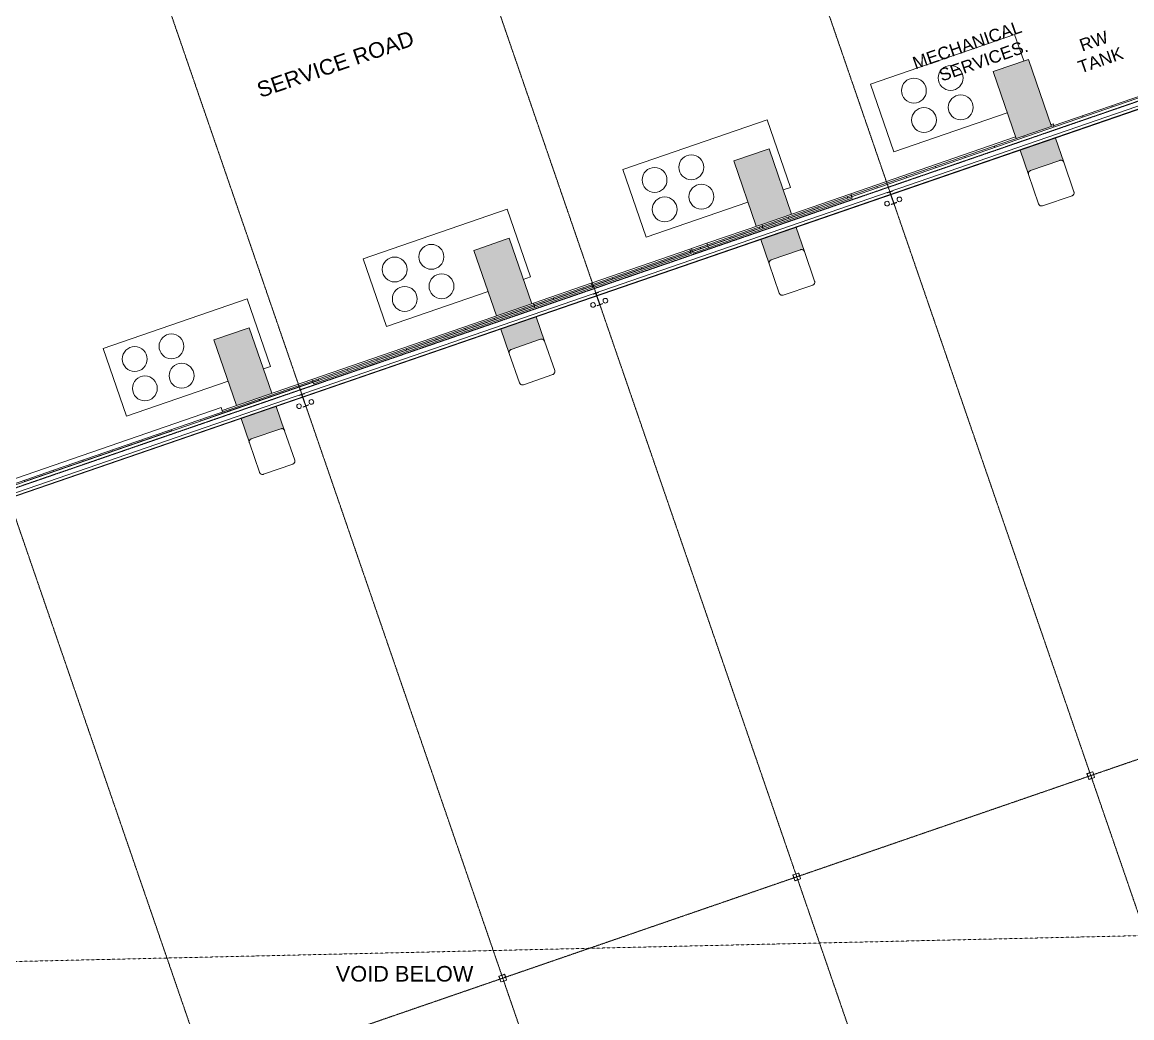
# Model space of a CAD drawing. Header units: millimetres. Extents: x -2479188 to -2300024, y 3874558 to 4053369.
# Drawn here: x -2410294 to -2374610, y 3995066 to 4027068 of the extents above; entities that cross this region are included whole.
import ezdxf

# ---------------------------------------------------------------- set-up
doc = ezdxf.new("R2010")
doc.units = ezdxf.units.MM
for name, pattern in [('Dash Tight', [1.2, 0.6, -0.6]), ('Grid Line', [21, 12, -3, 3, -3]), ('Overhead', [4, 2.5, -1.5])]:
    doc.linetypes.add(name, pattern=pattern)
for name, color, linetype, lineweight in [('A-DETL', 90, 'Continuous', 18), ('A-FLOR-OVHD', 1, 'Overhead', 13), ('A-GENM', 13, 'Continuous', 5), ('A-WALL', 113, 'Continuous', 5), ('A-WALL-FNSH', 113, 'Continuous', 13), ('A-WALL-PATT', 111, 'Continuous', 13), ('G-ANNO-TEXT', 231, 'Continuous', 5), ('P-SANR-FIXT', 6, 'Continuous', 5), ('S-BEAM', 12, 'Continuous', 5), ('S-COLS', 52, 'Continuous', 5), ('S-GRID', 1, 'Continuous', 5)]:
    doc.layers.add(name, color=color, linetype=linetype, lineweight=lineweight)
doc.styles.add('Arial', font='arial.ttf', dxfattribs={"height": 500})
doc.styles.add('Arial_2', font='arial.ttf', dxfattribs={"height": 400})

# ---------------------------------------------------------------- blocks, each defined once
blk = doc.blocks.new('SHS-Square Hollow Section-Column - 200x200xSHS-V2-GA - Part A 6m')
at = {"layer": 'S-COLS', "lineweight": 15}
for p, q in [((-100, 90), (-100, -90)), ((-95, -90), (-95, 90)), ((90, 100), (-90, 100)), ((-90, 95), (90, 95)), ((95, 90), (95, -90)), ((100, -90), (100, 90)), ((90, -95), (-90, -95)), ((-90, -100), (90, -100))]:
    blk.add_line(p, q, dxfattribs=at)
for centre, radius, start, end in [((-90, 90), 10, 90, 180), ((-90, 90), 5, 90, 180), ((90, 90), 10, 360, 90), ((90, 90), 5, 0, 90), ((-90, -90), 10, 180, 270), ((-90, -90), 5, 180, 270), ((90, -90), 5, 270, 0), ((90, -90), 10, 270, 360)]:
    blk.add_arc(centre, radius, start, end, dxfattribs=at)
blk = doc.blocks.new('SHS-Square Hollow Section-Column - 200x200xSHS-2929163-GA - Part A 6m')
at = {"layer": 'S-COLS'}
h = blk.add_hatch(dxfattribs=at)
h.set_pattern_fill('FP_7', color=256, style=0, pattern_type=2)
h.set_pattern_definition([(26, (943251.06, -4558304.6), (-311.76956, 639.22233), []), (26, (943499.15, -4557584.1), (-311.76956, 639.22233), [])])
h.paths.add_polyline_path([(90, -100), (97, -97), (100, -90), (94, -94)])
h.paths.add_polyline_path([(-90, -100), (90, -100), (90, -95), (-90, -95)])
h.paths.add_polyline_path([(-90, -100), (-94, -94), (-100, -90), (-97, -97)])
h.paths.add_polyline_path([(-100, 90), (-94, 94), (-90, 100), (-97, 97)])
h.paths.add_polyline_path([(-100, -90), (-95, -90), (-95, 90), (-100, 90)])
h.paths.add_polyline_path([(100, 90), (97, 97), (90, 100), (94, 94)])
h.paths.add_polyline_path([(95, -90), (100, -90), (100, 90), (95, 90)])
h.paths.add_polyline_path([(-90, 95), (90, 95), (90, 100), (-90, 100)])
at = {"layer": 'S-COLS', "lineweight": 15}
for p, q in [((-100, 90), (-100, -90)), ((-95, -90), (-95, 90)), ((90, 100), (-90, 100)), ((-90, 95), (90, 95)), ((95, 90), (95, -90)), ((100, -90), (100, 90)), ((90, -95), (-90, -95)), ((-90, -100), (90, -100))]:
    blk.add_line(p, q, dxfattribs=at)
for centre, radius, start, end in [((-90, 90), 10, 90, 180), ((-90, 90), 5, 90, 180), ((90, 90), 10, 360, 90), ((90, 90), 5, 0, 90), ((-90, -90), 10, 180, 270), ((-90, -90), 5, 180, 270), ((90, -90), 10, 270, 360), ((90, -90), 5, 270, 0)]:
    blk.add_arc(centre, radius, start, end, dxfattribs=at)
blk = doc.blocks.new('SHS-Square Hollow Section-Column - 200x200xSHS-V7-GA - Part A 6m')
at = {"layer": 'S-COLS', "lineweight": 15}
for p, q in [((-100, 90), (-100, -90)), ((-95, -90), (-95, 90)), ((90, 100), (-90, 100)), ((-90, 95), (90, 95)), ((95, 90), (95, -90)), ((100, -90), (100, 90)), ((90, -95), (-90, -95)), ((-90, -100), (90, -100))]:
    blk.add_line(p, q, dxfattribs=at)
for centre, radius, start, end in [((-90, 90), 10, 90, 180), ((-90, 90), 5, 90, 180), ((90, 90), 10, 360, 90), ((90, 90), 5, 0, 90), ((-90, -90), 10, 180, 270), ((-90, -90), 5, 180, 270), ((90, -90), 5, 270, 0), ((90, -90), 10, 270, 360)]:
    blk.add_arc(centre, radius, start, end, dxfattribs=at)
blk = doc.blocks.new('Mechanical - Condensers - Mechanical - Condensers-1249279-GA - Part A 6m')
at = {"layer": 'A-GENM'}
h = blk.add_hatch(color=256, dxfattribs=at)
h.paths.add_polyline_path([(-2376796, 4022564), (-2377065, 4023345), (-2377160, 4023312), (-2376924, 4022626), (-2376893, 4022631), (-2376856, 4022624), (-2376847, 4022621), (-2376825, 4022607), (-2376808, 4022587)])
h.paths.add_polyline_path([(-2377288, 4023685), (-2377194, 4023717), (-2377936, 4025873), (-2378030, 4025841), (-2377306, 4023736)])
h = blk.add_hatch(color=256, dxfattribs=at)
h.paths.add_polyline_path([(-2377931, 4022173), (-2377937, 4022204), (-2377929, 4022241), (-2377926, 4022250), (-2377912, 4022271), (-2377892, 4022289), (-2377869, 4022300), (-2378105, 4022987), (-2378200, 4022954), (-2377937, 4022189)])
h.paths.add_polyline_path([(-2378328, 4023327), (-2378234, 4023359), (-2378976, 4025515), (-2379071, 4025483), (-2378357, 4023410)])
h = blk.add_hatch(color=256, dxfattribs=at)
h.paths.add_polyline_path([(-2377869, 4022300), (-2376924, 4022626), (-2377160, 4023312), (-2378105, 4022987), (-2377907, 4022412)])
h.paths.add_polyline_path([(-2378234, 4023359), (-2377288, 4023685), (-2378030, 4025841), (-2378976, 4025515), (-2378251, 4023410)])
h = blk.add_hatch(color=256, dxfattribs=at)
h.paths.add_polyline_path([(-2385136, 4019692), (-2385405, 4020473), (-2385499, 4020441), (-2385263, 4019754), (-2385232, 4019760), (-2385196, 4019753), (-2385187, 4019750), (-2385165, 4019735), (-2385148, 4019716), (-2385136, 4019693)])
h.paths.add_polyline_path([(-2385646, 4020865), (-2385551, 4020898), (-2386275, 4023002), (-2386370, 4022969), (-2385650, 4020879)])
h = blk.add_hatch(color=256, dxfattribs=at)
h.paths.add_polyline_path([(-2386271, 4019302), (-2386276, 4019333), (-2386269, 4019369), (-2386266, 4019378), (-2386251, 4019400), (-2386232, 4019417), (-2386209, 4019429), (-2386445, 4020115), (-2386539, 4020082), (-2386271, 4019302)])
h.paths.add_polyline_path([(-2386686, 4020507), (-2386591, 4020540), (-2387315, 4022644), (-2387410, 4022611), (-2386706, 4020568)])
h = blk.add_hatch(color=256, dxfattribs=at)
h.paths.add_polyline_path([(-2386209, 4019429), (-2385263, 4019755), (-2385499, 4020441), (-2386445, 4020115), (-2386247, 4019540)])
h.paths.add_polyline_path([(-2386591, 4020540), (-2385646, 4020865), (-2386370, 4022969), (-2387315, 4022644), (-2386596, 4020553)])
h = blk.add_hatch(color=256, dxfattribs=at)
h.paths.add_polyline_path([(-2394567, 4016551), (-2393621, 4016876), (-2393858, 4017563), (-2394803, 4017237), (-2394575, 4016575)])
h.paths.add_polyline_path([(-2394949, 4017662), (-2394004, 4017987), (-2394728, 4020091), (-2395674, 4019766), (-2395023, 4017875)])
h = blk.add_hatch(color=256, dxfattribs=at)
h.paths.add_polyline_path([(-2393494, 4016814), (-2393763, 4017595), (-2393858, 4017563), (-2393621, 4016876), (-2393591, 4016882), (-2393554, 4016875), (-2393545, 4016872), (-2393523, 4016857), (-2393506, 4016838), (-2393494, 4016815)])
h.paths.add_polyline_path([(-2394004, 4017987), (-2393909, 4018020), (-2394634, 4020124), (-2394728, 4020091), (-2394022, 4018039)])
h = blk.add_hatch(color=256, dxfattribs=at)
h.paths.add_polyline_path([(-2394629, 4016424), (-2394634, 4016455), (-2394627, 4016491), (-2394624, 4016500), (-2394610, 4016522), (-2394590, 4016539), (-2394567, 4016551), (-2394803, 4017237), (-2394898, 4017204), (-2394629, 4016424)])
h.paths.add_polyline_path([(-2395044, 4017629), (-2394949, 4017662), (-2395674, 4019766), (-2395768, 4019733), (-2395105, 4017807)])
h = blk.add_hatch(color=256, dxfattribs=at)
h.paths.add_polyline_path([(-2402925, 4013673), (-2401980, 4013998), (-2402216, 4014684), (-2403162, 4014359), (-2402934, 4013697)])
h.paths.add_polyline_path([(-2403308, 4014784), (-2402362, 4015109), (-2403087, 4017213), (-2404032, 4016888), (-2403363, 4014945)])
h = blk.add_hatch(color=256, dxfattribs=at)
h.paths.add_polyline_path([(-2401853, 4013936), (-2402121, 4014717), (-2402216, 4014684), (-2401980, 4013998), (-2401949, 4014004), (-2401912, 4013997), (-2401903, 4013994), (-2401882, 4013979), (-2401864, 4013960), (-2401853, 4013937)])
h.paths.add_polyline_path([(-2402362, 4015109), (-2402268, 4015142), (-2402992, 4017246), (-2403087, 4017213), (-2402418, 4015271)])
h = blk.add_hatch(color=256, dxfattribs=at)
h.paths.add_polyline_path([(-2402987, 4013546), (-2402993, 4013577), (-2402986, 4013613), (-2402983, 4013622), (-2402968, 4013644), (-2402949, 4013661), (-2402925, 4013673), (-2403162, 4014359), (-2403256, 4014326), (-2402987, 4013546)])
h.paths.add_polyline_path([(-2403402, 4014751), (-2403308, 4014784), (-2404032, 4016888), (-2404127, 4016855), (-2403469, 4014945)])
for p, q in [((-2378378, 4026673), (-2383011, 4025077)), ((-2378085, 4025822), (-2378378, 4026673)), ((-2377936, 4025873), (-2378030, 4025841)), ((-2377194, 4023717), (-2377936, 4025873)), ((-2378976, 4025515), (-2379071, 4025483)), ((-2378976, 4025515), (-2378030, 4025841)), ((-2379071, 4025483), (-2378328, 4023327)), ((-2383011, 4025077), (-2382263, 4022903)), ((-2382263, 4022903), (-2378615, 4024159)), ((-2386340, 4023931), (-2390973, 4022336)), ((-2385591, 4021757), (-2386340, 4023931)), ((-2386275, 4023002), (-2386370, 4022969)), ((-2385551, 4020898), (-2386275, 4023002)), ((-2376796, 4022564), (-2377065, 4023345)), ((-2387315, 4022644), (-2387410, 4022611)), ((-2387315, 4022644), (-2386370, 4022969)), ((-2378200, 4022954), (-2377931, 4022173)), ((-2390973, 4022336), (-2390224, 4020161)), ((-2387410, 4022611), (-2386686, 4020507)), ((-2385820, 4021678), (-2385591, 4021757)), ((-2390224, 4020161), (-2386954, 4021287)), ((-2394698, 4021053), (-2399331, 4019458)), ((-2393949, 4018879), (-2394698, 4021053)), ((-2385136, 4019692), (-2385405, 4020473)), ((-2395674, 4019766), (-2394728, 4020091)), ((-2394634, 4020124), (-2394728, 4020091)), ((-2393909, 4018020), (-2394634, 4020124)), ((-2386539, 4020082), (-2386271, 4019302)), ((-2399331, 4019458), (-2398582, 4017283)), ((-2395674, 4019766), (-2395768, 4019733)), ((-2395768, 4019733), (-2395044, 4017629)), ((-2394178, 4018800), (-2393949, 4018879)), ((-2398582, 4017283), (-2395313, 4018409)), ((-2403056, 4018175), (-2407690, 4016580)), ((-2402308, 4016001), (-2403056, 4018175)), ((-2393494, 4016814), (-2393763, 4017595)), ((-2404032, 4016888), (-2403087, 4017213)), ((-2402992, 4017246), (-2403087, 4017213)), ((-2402268, 4015142), (-2402992, 4017246)), ((-2394898, 4017204), (-2394629, 4016424)), ((-2407690, 4016580), (-2406941, 4014405)), ((-2404032, 4016888), (-2404127, 4016855)), ((-2404127, 4016855), (-2403402, 4014751)), ((-2402536, 4015922), (-2402308, 4016001)), ((-2406941, 4014405), (-2403671, 4015531)), ((-2401853, 4013936), (-2402121, 4014717)), ((-2403256, 4014326), (-2402987, 4013546))]:
    blk.add_line(p, q, dxfattribs=at)
at = {"layer": 'A-GENM', "lineweight": 13}
for p, q in [((-2376924, 4022626), (-2377869, 4022300)), ((-2376471, 4021618), (-2376796, 4022564)), ((-2377931, 4022173), (-2377606, 4021228)), ((-2377478, 4021166), (-2376533, 4021491)), ((-2385263, 4019754), (-2386209, 4019429)), ((-2384810, 4018747), (-2385136, 4019692)), ((-2386271, 4019302), (-2385945, 4018356)), ((-2385818, 4018294), (-2384872, 4018620)), ((-2393621, 4016876), (-2394567, 4016551)), ((-2393169, 4015869), (-2393494, 4016814)), ((-2394629, 4016424), (-2394303, 4015478)), ((-2394176, 4015416), (-2393231, 4015742)), ((-2401980, 4013998), (-2402925, 4013673)), ((-2401527, 4012991), (-2401853, 4013936)), ((-2402987, 4013546), (-2402662, 4012600)), ((-2402535, 4012538), (-2401589, 4012864))]:
    blk.add_line(p, q, dxfattribs=at)
at = {"layer": 'A-GENM'}
for centre, start, end in [((-2380436, 4025276), 0, 180), ((-2381618, 4024869), 0, 180), ((-2380436, 4025276), 180, 0), ((-2381618, 4024869), 180, 0), ((-2380111, 4024330), 0, 180), ((-2381293, 4023923), 0, 180), ((-2380111, 4024330), 180, 0), ((-2381293, 4023923), 180, 0), ((-2388776, 4022404), 0, 180), ((-2389958, 4021997), 0, 180), ((-2388776, 4022404), 180, 0), ((-2389958, 4021997), 180, 0), ((-2388450, 4021459), 0, 180), ((-2389632, 4021052), 0, 180), ((-2388450, 4021459), 180, 0), ((-2389632, 4021052), 180, 0), ((-2397134, 4019526), 0, 180), ((-2398316, 4019119), 0, 180), ((-2397134, 4019526), 180, 0), ((-2398316, 4019119), 180, 0), ((-2396809, 4018581), 0, 180), ((-2397990, 4018174), 0, 180), ((-2396809, 4018581), 180, 0), ((-2397990, 4018174), 180, 0), ((-2405493, 4016648), 0, 180), ((-2406674, 4016241), 0, 180), ((-2405493, 4016648), 180, 0), ((-2406674, 4016241), 180, 0), ((-2405167, 4015703), 0, 180), ((-2406349, 4015296), 0, 180), ((-2405167, 4015703), 180, 0), ((-2406349, 4015296), 180, 0)]:
    blk.add_arc(centre, 400, start, end, dxfattribs=at)
at = {"layer": 'A-GENM', "lineweight": 13}
for centre, start, end in [((-2377837, 4022206), 109, 199), ((-2376891, 4022531), 19, 109), ((-2376565, 4021586), 289, 19), ((-2377511, 4021260), 199, 289), ((-2386176, 4019334), 109, 199), ((-2385230, 4019660), 19, 109), ((-2384905, 4018714), 289, 19), ((-2385850, 4018389), 199, 289), ((-2393589, 4016782), 19, 109), ((-2394534, 4016456), 109, 199), ((-2393263, 4015836), 289, 19), ((-2394209, 4015511), 199, 289), ((-2401947, 4013904), 19, 109), ((-2402893, 4013578), 109, 199), ((-2401622, 4012958), 289, 19), ((-2402567, 4012633), 199, 289)]:
    blk.add_arc(centre, 100, start, end, dxfattribs=at)
at = {"layer": 'A-GENM'}
for points in [[(-2377892, 4022289), (-2377885, 4022294), (-2377877, 4022297), (-2377869, 4022300)], [(-2376808, 4022587), (-2376806, 4022584), (-2376801, 4022576), (-2376798, 4022568), (-2376796, 4022564)], [(-2377594, 4021204), (-2377596, 4021208), (-2377601, 4021215), (-2377604, 4021224), (-2377606, 4021228)], [(-2376510, 4021503), (-2376517, 4021498), (-2376525, 4021494), (-2376533, 4021491)], [(-2386232, 4019417), (-2386225, 4019422), (-2386217, 4019426), (-2386209, 4019429)], [(-2385148, 4019716), (-2385145, 4019712), (-2385141, 4019705), (-2385137, 4019697), (-2385136, 4019692)], [(-2384849, 4018631), (-2384856, 4018627), (-2384864, 4018623), (-2384872, 4018620)], [(-2385933, 4018333), (-2385936, 4018336), (-2385940, 4018344), (-2385944, 4018352), (-2385945, 4018356)], [(-2393506, 4016838), (-2393504, 4016834), (-2393499, 4016827), (-2393496, 4016819), (-2393494, 4016814)], [(-2394590, 4016539), (-2394583, 4016544), (-2394575, 4016548), (-2394567, 4016551)], [(-2393207, 4015753), (-2393215, 4015749), (-2393222, 4015745), (-2393231, 4015742)], [(-2394292, 4015455), (-2394294, 4015458), (-2394299, 4015466), (-2394302, 4015474), (-2394303, 4015478)], [(-2401864, 4013960), (-2401862, 4013956), (-2401858, 4013949), (-2401854, 4013941), (-2401853, 4013936)], [(-2402949, 4013661), (-2402941, 4013666), (-2402934, 4013670), (-2402925, 4013673)], [(-2401566, 4012875), (-2401573, 4012871), (-2401581, 4012867), (-2401589, 4012864)], [(-2402650, 4012577), (-2402653, 4012580), (-2402657, 4012588), (-2402660, 4012596), (-2402662, 4012600)]]:
    blk.add_open_spline(points, degree=3, dxfattribs=at)
for points, knots in [([(-2376924, 4022626), (-2376915, 4022629), (-2376906, 4022631), (-2376896, 4022631), (-2376895, 4022631)], [0, 0, 0, 0, 0.1666667, 0.1853555, 0.1853555, 0.1853555, 0.1853555]), ([(-2376886, 4022631), (-2376885, 4022631), (-2376881, 4022631), (-2376874, 4022630), (-2376868, 4022629), (-2376866, 4022628)], [0.2443021, 0.2443021, 0.2443021, 0.2443021, 0.25, 0.3333333, 0.3716646, 0.3716646, 0.3716646, 0.3716646]), ([(-2376856, 4022625), (-2376855, 4022625), (-2376852, 4022623), (-2376847, 4022621), (-2376842, 4022619), (-2376840, 4022617), (-2376839, 4022617)], [0.4397801, 0.4397801, 0.4397801, 0.4397801, 0.4583333, 0.5, 0.5416667, 0.5602199, 0.5602199, 0.5602199, 0.5602199]), ([(-2376830, 4022611), (-2376828, 4022609), (-2376825, 4022607), (-2376821, 4022602), (-2376817, 4022599), (-2376816, 4022597), (-2376816, 4022597)], [0.6283354, 0.6283354, 0.6283354, 0.6283354, 0.6666667, 0.7083333, 0.75, 0.7556979, 0.7556979, 0.7556979, 0.7556979]), ([(-2377936, 4022211), (-2377936, 4022211), (-2377936, 4022214), (-2377936, 4022218), (-2377935, 4022225), (-2377934, 4022229), (-2377933, 4022231)], [0.2443021, 0.2443021, 0.2443021, 0.2443021, 0.25, 0.2916667, 0.3333333, 0.3716646, 0.3716646, 0.3716646, 0.3716646]), ([(-2377931, 4022173), (-2377933, 4022177), (-2377935, 4022186), (-2377936, 4022195), (-2377936, 4022201), (-2377936, 4022202)], [0, 0, 0, 0, 0.0833333, 0.1666667, 0.1853555, 0.1853555, 0.1853555, 0.1853555]), ([(-2377930, 4022241), (-2377930, 4022242), (-2377929, 4022245), (-2377926, 4022250), (-2377924, 4022254), (-2377922, 4022257), (-2377922, 4022258)], [0.4397801, 0.4397801, 0.4397801, 0.4397801, 0.4583333, 0.5, 0.5416667, 0.5602199, 0.5602199, 0.5602199, 0.5602199]), ([(-2377916, 4022267), (-2377915, 4022268), (-2377911, 4022273), (-2377906, 4022278), (-2377902, 4022281), (-2377902, 4022281)], [0.6283354, 0.6283354, 0.6283354, 0.6283354, 0.6666667, 0.75, 0.7556979, 0.7556979, 0.7556979, 0.7556979]), ([(-2376471, 4021618), (-2376469, 4021614), (-2376467, 4021606), (-2376466, 4021596), (-2376466, 4021591), (-2376466, 4021590)], [0, 0, 0, 0, 0.0833333, 0.1666667, 0.1853555, 0.1853555, 0.1853555, 0.1853555]), ([(-2376466, 4021581), (-2376466, 4021580), (-2376466, 4021578), (-2376466, 4021573), (-2376467, 4021567), (-2376468, 4021563), (-2376469, 4021561)], [0.2443021, 0.2443021, 0.2443021, 0.2443021, 0.25, 0.2916667, 0.3333333, 0.3716646, 0.3716646, 0.3716646, 0.3716646]), ([(-2376486, 4021525), (-2376487, 4021523), (-2376491, 4021518), (-2376496, 4021514), (-2376500, 4021511), (-2376500, 4021510)], [0.6283354, 0.6283354, 0.6283354, 0.6283354, 0.6666667, 0.75, 0.7556979, 0.7556979, 0.7556979, 0.7556979]), ([(-2376472, 4021551), (-2376472, 4021550), (-2376473, 4021547), (-2376475, 4021542), (-2376478, 4021537), (-2376480, 4021535), (-2376480, 4021534)], [0.4397801, 0.4397801, 0.4397801, 0.4397801, 0.4583333, 0.5, 0.5416667, 0.5602199, 0.5602199, 0.5602199, 0.5602199]), ([(-2377572, 4021181), (-2377573, 4021182), (-2377577, 4021185), (-2377581, 4021189), (-2377585, 4021193), (-2377586, 4021194), (-2377586, 4021195)], [0.6283354, 0.6283354, 0.6283354, 0.6283354, 0.6666667, 0.7083333, 0.75, 0.7556979, 0.7556979, 0.7556979, 0.7556979]), ([(-2377546, 4021167), (-2377547, 4021167), (-2377550, 4021168), (-2377555, 4021170), (-2377560, 4021173), (-2377562, 4021174), (-2377563, 4021175)], [0.4397801, 0.4397801, 0.4397801, 0.4397801, 0.4583333, 0.5, 0.5416667, 0.5602199, 0.5602199, 0.5602199, 0.5602199]), ([(-2377516, 4021160), (-2377516, 4021160), (-2377521, 4021161), (-2377528, 4021162), (-2377534, 4021163), (-2377536, 4021163)], [0.2443021, 0.2443021, 0.2443021, 0.2443021, 0.25, 0.3333333, 0.3716646, 0.3716646, 0.3716646, 0.3716646]), ([(-2377478, 4021166), (-2377487, 4021163), (-2377496, 4021161), (-2377506, 4021160), (-2377507, 4021160)], [0, 0, 0, 0, 0.1666667, 0.1853555, 0.1853555, 0.1853555, 0.1853555]), ([(-2385263, 4019754), (-2385255, 4019757), (-2385245, 4019759), (-2385236, 4019760), (-2385235, 4019760)], [0, 0, 0, 0, 0.1666667, 0.185313, 0.185313, 0.185313, 0.185313]), ([(-2385225, 4019760), (-2385225, 4019760), (-2385220, 4019759), (-2385214, 4019759), (-2385207, 4019757), (-2385206, 4019757)], [0.2446696, 0.2446696, 0.2446696, 0.2446696, 0.25, 0.3333333, 0.3715063, 0.3715063, 0.3715063, 0.3715063]), ([(-2385195, 4019753), (-2385194, 4019753), (-2385191, 4019752), (-2385187, 4019750), (-2385182, 4019747), (-2385179, 4019746), (-2385178, 4019745)], [0.4401242, 0.4401242, 0.4401242, 0.4401242, 0.4583333, 0.5, 0.5416667, 0.5598758, 0.5598758, 0.5598758, 0.5598758]), ([(-2385169, 4019739), (-2385168, 4019738), (-2385165, 4019735), (-2385160, 4019731), (-2385157, 4019728), (-2385155, 4019726), (-2385155, 4019726)], [0.628646, 0.628646, 0.628646, 0.628646, 0.6666667, 0.7083333, 0.75, 0.7549767, 0.7549767, 0.7549767, 0.7549767]), ([(-2386276, 4019339), (-2386276, 4019340), (-2386276, 4019342), (-2386275, 4019347), (-2386274, 4019353), (-2386273, 4019357), (-2386273, 4019359)], [0.2435808, 0.2435808, 0.2435808, 0.2435808, 0.25, 0.2916667, 0.3333333, 0.3719751, 0.3719751, 0.3719751, 0.3719751]), ([(-2386271, 4019302), (-2386272, 4019306), (-2386274, 4019314), (-2386276, 4019324), (-2386276, 4019329), (-2386276, 4019330)], [0, 0, 0, 0, 0.0833333, 0.1666667, 0.1856242, 0.1856242, 0.1856242, 0.1856242]), ([(-2386270, 4019369), (-2386269, 4019370), (-2386268, 4019373), (-2386266, 4019378), (-2386263, 4019383), (-2386262, 4019386), (-2386261, 4019386)], [0.439436, 0.439436, 0.439436, 0.439436, 0.4583333, 0.5, 0.5416667, 0.560564, 0.560564, 0.560564, 0.560564]), ([(-2386255, 4019395), (-2386254, 4019397), (-2386250, 4019402), (-2386245, 4019407), (-2386242, 4019410), (-2386242, 4019410)], [0.6281772, 0.6281772, 0.6281772, 0.6281772, 0.6666667, 0.75, 0.7560654, 0.7560654, 0.7560654, 0.7560654]), ([(-2384810, 4018747), (-2384809, 4018743), (-2384807, 4018734), (-2384805, 4018725), (-2384805, 4018719), (-2384805, 4018718)], [0, 0, 0, 0, 0.0833333, 0.1666667, 0.1850868, 0.1850868, 0.1850868, 0.1850868]), ([(-2384826, 4018653), (-2384827, 4018652), (-2384831, 4018647), (-2384836, 4018642), (-2384839, 4018639), (-2384839, 4018639)], [0.6284937, 0.6284937, 0.6284937, 0.6284937, 0.6666667, 0.75, 0.7553304, 0.7553304, 0.7553304, 0.7553304]), ([(-2384811, 4018679), (-2384812, 4018678), (-2384813, 4018675), (-2384815, 4018670), (-2384817, 4018666), (-2384819, 4018663), (-2384820, 4018662)], [0.4401242, 0.4401242, 0.4401242, 0.4401242, 0.4583333, 0.5, 0.5416667, 0.5598758, 0.5598758, 0.5598758, 0.5598758]), ([(-2384805, 4018709), (-2384805, 4018709), (-2384805, 4018706), (-2384806, 4018702), (-2384807, 4018695), (-2384808, 4018691), (-2384808, 4018689)], [0.2450233, 0.2450233, 0.2450233, 0.2450233, 0.25, 0.2916667, 0.3333333, 0.371354, 0.371354, 0.371354, 0.371354]), ([(-2385911, 4018309), (-2385913, 4018311), (-2385916, 4018313), (-2385921, 4018318), (-2385924, 4018321), (-2385926, 4018323), (-2385926, 4018323)], [0.6280249, 0.6280249, 0.6280249, 0.6280249, 0.6666667, 0.7083333, 0.75, 0.7564192, 0.7564192, 0.7564192, 0.7564192]), ([(-2385886, 4018295), (-2385886, 4018296), (-2385889, 4018297), (-2385894, 4018299), (-2385899, 4018301), (-2385902, 4018303), (-2385903, 4018303)], [0.439436, 0.439436, 0.439436, 0.439436, 0.4583333, 0.5, 0.5416667, 0.560564, 0.560564, 0.560564, 0.560564]), ([(-2385856, 4018289), (-2385856, 4018289), (-2385861, 4018289), (-2385867, 4018290), (-2385873, 4018291), (-2385875, 4018292)], [0.2439346, 0.2439346, 0.2439346, 0.2439346, 0.25, 0.3333333, 0.3718228, 0.3718228, 0.3718228, 0.3718228]), ([(-2385818, 4018294), (-2385826, 4018291), (-2385836, 4018289), (-2385845, 4018289), (-2385846, 4018289)], [0, 0, 0, 0, 0.1666667, 0.1853981, 0.1853981, 0.1853981, 0.1853981]), ([(-2393621, 4016876), (-2393613, 4016879), (-2393604, 4016881), (-2393594, 4016882), (-2393593, 4016882)], [0, 0, 0, 0, 0.1666667, 0.185313, 0.185313, 0.185313, 0.185313]), ([(-2393584, 4016882), (-2393583, 4016882), (-2393579, 4016881), (-2393572, 4016881), (-2393566, 4016879), (-2393564, 4016879)], [0.2446696, 0.2446696, 0.2446696, 0.2446696, 0.25, 0.3333333, 0.3715063, 0.3715063, 0.3715063, 0.3715063]), ([(-2393554, 4016875), (-2393553, 4016875), (-2393550, 4016874), (-2393545, 4016872), (-2393540, 4016869), (-2393538, 4016868), (-2393537, 4016867)], [0.4401242, 0.4401242, 0.4401242, 0.4401242, 0.4583333, 0.5, 0.5416667, 0.5598758, 0.5598758, 0.5598758, 0.5598758]), ([(-2393528, 4016861), (-2393526, 4016860), (-2393523, 4016857), (-2393518, 4016853), (-2393515, 4016850), (-2393514, 4016848), (-2393513, 4016848)], [0.628646, 0.628646, 0.628646, 0.628646, 0.6666667, 0.7083333, 0.75, 0.7549767, 0.7549767, 0.7549767, 0.7549767]), ([(-2394634, 4016461), (-2394634, 4016462), (-2394634, 4016464), (-2394634, 4016469), (-2394633, 4016475), (-2394632, 4016479), (-2394631, 4016481)], [0.2435808, 0.2435808, 0.2435808, 0.2435808, 0.25, 0.2916667, 0.3333333, 0.3719751, 0.3719751, 0.3719751, 0.3719751]), ([(-2394629, 4016424), (-2394630, 4016428), (-2394633, 4016436), (-2394634, 4016446), (-2394634, 4016451), (-2394634, 4016452)], [0, 0, 0, 0, 0.0833333, 0.1666667, 0.1856242, 0.1856242, 0.1856242, 0.1856242]), ([(-2394628, 4016491), (-2394628, 4016492), (-2394627, 4016495), (-2394624, 4016500), (-2394622, 4016505), (-2394620, 4016508), (-2394620, 4016508)], [0.439436, 0.439436, 0.439436, 0.439436, 0.4583333, 0.5, 0.5416667, 0.560564, 0.560564, 0.560564, 0.560564]), ([(-2394614, 4016517), (-2394612, 4016519), (-2394608, 4016524), (-2394604, 4016529), (-2394600, 4016532), (-2394600, 4016532)], [0.6281772, 0.6281772, 0.6281772, 0.6281772, 0.6666667, 0.75, 0.7560654, 0.7560654, 0.7560654, 0.7560654]), ([(-2393169, 4015869), (-2393167, 4015865), (-2393165, 4015856), (-2393164, 4015847), (-2393163, 4015841), (-2393163, 4015840)], [0, 0, 0, 0, 0.0833333, 0.1666667, 0.1850868, 0.1850868, 0.1850868, 0.1850868]), ([(-2393184, 4015775), (-2393185, 4015774), (-2393189, 4015769), (-2393194, 4015764), (-2393197, 4015761), (-2393198, 4015761)], [0.6284937, 0.6284937, 0.6284937, 0.6284937, 0.6666667, 0.75, 0.7553304, 0.7553304, 0.7553304, 0.7553304]), ([(-2393170, 4015801), (-2393170, 4015800), (-2393171, 4015797), (-2393173, 4015792), (-2393176, 4015788), (-2393177, 4015785), (-2393178, 4015784)], [0.4401242, 0.4401242, 0.4401242, 0.4401242, 0.4583333, 0.5, 0.5416667, 0.5598758, 0.5598758, 0.5598758, 0.5598758]), ([(-2393163, 4015831), (-2393163, 4015831), (-2393164, 4015828), (-2393164, 4015824), (-2393165, 4015817), (-2393166, 4015813), (-2393166, 4015811)], [0.2450233, 0.2450233, 0.2450233, 0.2450233, 0.25, 0.2916667, 0.3333333, 0.371354, 0.371354, 0.371354, 0.371354]), ([(-2394270, 4015431), (-2394271, 4015433), (-2394275, 4015435), (-2394279, 4015440), (-2394282, 4015443), (-2394284, 4015445), (-2394284, 4015445)], [0.6280249, 0.6280249, 0.6280249, 0.6280249, 0.6666667, 0.7083333, 0.75, 0.7564192, 0.7564192, 0.7564192, 0.7564192]), ([(-2394244, 4015417), (-2394245, 4015417), (-2394248, 4015419), (-2394253, 4015421), (-2394257, 4015423), (-2394260, 4015425), (-2394261, 4015425)], [0.439436, 0.439436, 0.439436, 0.439436, 0.4583333, 0.5, 0.5416667, 0.560564, 0.560564, 0.560564, 0.560564]), ([(-2394214, 4015411), (-2394214, 4015411), (-2394219, 4015411), (-2394226, 4015412), (-2394232, 4015413), (-2394234, 4015414)], [0.2439346, 0.2439346, 0.2439346, 0.2439346, 0.25, 0.3333333, 0.3718228, 0.3718228, 0.3718228, 0.3718228]), ([(-2394176, 4015416), (-2394185, 4015413), (-2394194, 4015411), (-2394204, 4015411), (-2394205, 4015411)], [0, 0, 0, 0, 0.1666667, 0.1853981, 0.1853981, 0.1853981, 0.1853981]), ([(-2401980, 4013998), (-2401972, 4014001), (-2401962, 4014003), (-2401952, 4014004), (-2401951, 4014004)], [0, 0, 0, 0, 0.1666667, 0.185313, 0.185313, 0.185313, 0.185313]), ([(-2401942, 4014004), (-2401942, 4014004), (-2401937, 4014003), (-2401930, 4014003), (-2401924, 4014001), (-2401922, 4014001)], [0.2446696, 0.2446696, 0.2446696, 0.2446696, 0.25, 0.3333333, 0.3715063, 0.3715063, 0.3715063, 0.3715063]), ([(-2401912, 4013997), (-2401911, 4013997), (-2401908, 4013996), (-2401903, 4013994), (-2401899, 4013991), (-2401896, 4013990), (-2401895, 4013989)], [0.4401242, 0.4401242, 0.4401242, 0.4401242, 0.4583333, 0.5, 0.5416667, 0.5598758, 0.5598758, 0.5598758, 0.5598758]), ([(-2401886, 4013983), (-2401885, 4013982), (-2401881, 4013979), (-2401877, 4013975), (-2401874, 4013972), (-2401872, 4013970), (-2401872, 4013969)], [0.628646, 0.628646, 0.628646, 0.628646, 0.6666667, 0.7083333, 0.75, 0.7549767, 0.7549767, 0.7549767, 0.7549767]), ([(-2402993, 4013583), (-2402993, 4013584), (-2402992, 4013586), (-2402992, 4013591), (-2402991, 4013597), (-2402990, 4013601), (-2402990, 4013603)], [0.2435808, 0.2435808, 0.2435808, 0.2435808, 0.25, 0.2916667, 0.3333333, 0.3719751, 0.3719751, 0.3719751, 0.3719751]), ([(-2402987, 4013546), (-2402989, 4013550), (-2402991, 4013558), (-2402992, 4013568), (-2402993, 4013573), (-2402993, 4013574)], [0, 0, 0, 0, 0.0833333, 0.1666667, 0.1856242, 0.1856242, 0.1856242, 0.1856242]), ([(-2402986, 4013613), (-2402986, 4013614), (-2402985, 4013617), (-2402983, 4013622), (-2402980, 4013627), (-2402979, 4013630), (-2402978, 4013630)], [0.439436, 0.439436, 0.439436, 0.439436, 0.4583333, 0.5, 0.5416667, 0.560564, 0.560564, 0.560564, 0.560564]), ([(-2402972, 4013639), (-2402971, 4013641), (-2402967, 4013646), (-2402962, 4013650), (-2402959, 4013654), (-2402958, 4013654)], [0.6281772, 0.6281772, 0.6281772, 0.6281772, 0.6666667, 0.75, 0.7560654, 0.7560654, 0.7560654, 0.7560654]), ([(-2401542, 4012897), (-2401544, 4012896), (-2401548, 4012891), (-2401552, 4012886), (-2401556, 4012883), (-2401556, 4012883)], [0.6284937, 0.6284937, 0.6284937, 0.6284937, 0.6666667, 0.75, 0.7553304, 0.7553304, 0.7553304, 0.7553304]), ([(-2401528, 4012923), (-2401528, 4012922), (-2401530, 4012919), (-2401532, 4012914), (-2401534, 4012910), (-2401536, 4012907), (-2401536, 4012906)], [0.4401242, 0.4401242, 0.4401242, 0.4401242, 0.4583333, 0.5, 0.5416667, 0.5598758, 0.5598758, 0.5598758, 0.5598758]), ([(-2401527, 4012991), (-2401526, 4012987), (-2401523, 4012978), (-2401522, 4012969), (-2401522, 4012963), (-2401522, 4012962)], [0, 0, 0, 0, 0.0833333, 0.1666667, 0.1850868, 0.1850868, 0.1850868, 0.1850868]), ([(-2401522, 4012953), (-2401522, 4012953), (-2401522, 4012950), (-2401522, 4012946), (-2401523, 4012939), (-2401524, 4012935), (-2401525, 4012933)], [0.2450233, 0.2450233, 0.2450233, 0.2450233, 0.25, 0.2916667, 0.3333333, 0.371354, 0.371354, 0.371354, 0.371354]), ([(-2402628, 4012553), (-2402630, 4012555), (-2402633, 4012557), (-2402638, 4012562), (-2402641, 4012565), (-2402643, 4012567), (-2402643, 4012567)], [0.6280249, 0.6280249, 0.6280249, 0.6280249, 0.6666667, 0.7083333, 0.75, 0.7564192, 0.7564192, 0.7564192, 0.7564192]), ([(-2402602, 4012539), (-2402603, 4012539), (-2402606, 4012541), (-2402611, 4012543), (-2402616, 4012545), (-2402619, 4012547), (-2402619, 4012547)], [0.439436, 0.439436, 0.439436, 0.439436, 0.4583333, 0.5, 0.5416667, 0.560564, 0.560564, 0.560564, 0.560564]), ([(-2402572, 4012533), (-2402573, 4012533), (-2402577, 4012533), (-2402584, 4012534), (-2402590, 4012535), (-2402592, 4012536)], [0.2439346, 0.2439346, 0.2439346, 0.2439346, 0.25, 0.3333333, 0.3718228, 0.3718228, 0.3718228, 0.3718228]), ([(-2402535, 4012538), (-2402543, 4012535), (-2402552, 4012533), (-2402562, 4012533), (-2402563, 4012533)], [0, 0, 0, 0, 0.1666667, 0.1853981, 0.1853981, 0.1853981, 0.1853981])]:
    blk.add_open_spline(points, degree=3, knots=knots, dxfattribs=at)
blk = doc.blocks.new('Downpipe - Straight - 01 - 150D-1616291-GA - Part A 6m')
at = {"layer": 'P-SANR-FIXT'}
for start, end in [(0, 180), (360, 180), (180, 0), (180, 360)]:
    blk.add_arc((-40, 100), 75, start, end, dxfattribs=at)
blk = doc.blocks.new('Downpipe - Straight - 01 - 150D-1616292-GA - Part A 6m')
at = {"layer": 'P-SANR-FIXT'}
for start, end in [(360, 180), (0, 180), (180, 360), (180, 0)]:
    blk.add_arc((-40, -100), 75, start, end, dxfattribs=at)
blk = doc.blocks.new('Structural Framing 46 - Structural Framing 1-1621990-GA - Part A 6m')
at = {"layer": 'S-BEAM', "lineweight": 13}
for p, q in [((-2410673, 4011883), (-2410841, 4011825)), ((-2410841, 4011825), (-2410837, 4011813)), ((-2410837, 4011813), (-2410767, 4011837)), ((-2410753, 4011830), (-2410636, 4011491)), ((-2410629, 4011494), (-2410745, 4011832)), ((-2410738, 4011847), (-2410669, 4011871)), ((-2410669, 4011871), (-2410673, 4011883)), ((-2410643, 4011477), (-2410713, 4011453)), ((-2410713, 4011453), (-2410709, 4011441)), ((-2410709, 4011441), (-2410541, 4011499)), ((-2410545, 4011511), (-2410614, 4011487)), ((-2410541, 4011499), (-2410545, 4011511)), ((-2397890, 3974777), (-2398069, 3974715)), ((-2398069, 3974715), (-2398065, 3974703)), ((-2398065, 3974703), (-2397990, 3974729)), ((-2397976, 3974722), (-2397843, 3974338)), ((-2397835, 3974341), (-2397967, 3974725)), ((-2397960, 3974739), (-2397885, 3974765)), ((-2397885, 3974765), (-2397890, 3974777)), ((-2397850, 3974324), (-2397926, 3974298)), ((-2397926, 3974298), (-2397921, 3974286)), ((-2397921, 3974286), (-2397742, 3974348)), ((-2397746, 3974360), (-2397821, 3974334)), ((-2397742, 3974348), (-2397746, 3974360))]:
    blk.add_line(p, q, dxfattribs=at)
for centre, start, end in [((-2410763, 4011826), 19.0004, 109.0004), ((-2410735, 4011836), 109.0004, 199.0004), ((-2410647, 4011488), 289.0004, 19.0004), ((-2410618, 4011498), 199.0004, 289.0004), ((-2397986, 3974718), 19.0004, 109.0004), ((-2397957, 3974728), 109.0004, 199.0004), ((-2397854, 3974334), 289.0004, 19.0004), ((-2397825, 3974345), 199.0004, 289.0004)]:
    blk.add_arc(centre, 11.4, start, end, dxfattribs=at)
blk = doc.blocks.new('Structural Framing 3 - Structural Framing 1-1636859-GA - Part A 6m')
at = {"layer": 'S-BEAM', "lineweight": 13}
for p, q in [((-2420491, 4008502), (-2420689, 4008434)), ((-2420689, 4008434), (-2420685, 4008421)), ((-2420685, 4008421), (-2420604, 4008449)), ((-2420586, 4008440), (-2420432, 4007992)), ((-2420423, 4007996), (-2420577, 4008443)), ((-2420568, 4008461), (-2420487, 4008489)), ((-2420487, 4008489), (-2420491, 4008502)), ((-2420324, 4008015), (-2420405, 4007987)), ((-2420319, 4008002), (-2420324, 4008015)), ((-2420440, 4007975), (-2420521, 4007947)), ((-2420521, 4007947), (-2420517, 4007934)), ((-2420517, 4007934), (-2420319, 4008002)), ((-2407738, 3971464), (-2407936, 3971396)), ((-2407936, 3971396), (-2407931, 3971383)), ((-2407931, 3971383), (-2407850, 3971411)), ((-2407832, 3971403), (-2407678, 3970955)), ((-2407669, 3970958), (-2407823, 3971406)), ((-2407815, 3971423), (-2407734, 3971451)), ((-2407734, 3971451), (-2407738, 3971464)), ((-2407687, 3970937), (-2407768, 3970909)), ((-2407768, 3970909), (-2407764, 3970897)), ((-2407764, 3970897), (-2407566, 3970965)), ((-2407570, 3970977), (-2407651, 3970949)), ((-2407566, 3970965), (-2407570, 3970977))]:
    blk.add_line(p, q, dxfattribs=at)
for centre, start, end in [((-2420599, 4008436), 19.0004, 109.0004), ((-2420564, 4008448), 109.0004, 199.0004), ((-2420445, 4007988), 289.0004, 19.0004), ((-2420409, 4008000), 199.0004, 289.0004), ((-2407846, 3971398), 19.0004, 109.0004), ((-2407810, 3971410), 109.0004, 199.0004), ((-2407691, 3970950), 289.0004, 19.0004), ((-2407656, 3970962), 199.0004, 289.0004)]:
    blk.add_arc(centre, 14, start, end, dxfattribs=at)
blk = doc.blocks.new('Structural Framing 5 - Structural Framing 1-1638361-GA - Part A 6m')
at = {"layer": 'S-BEAM', "lineweight": 13}
for p, q in [((-2401222, 4015137), (-2401390, 4015079)), ((-2401390, 4015079), (-2401386, 4015067)), ((-2401386, 4015067), (-2401316, 4015091)), ((-2401302, 4015084), (-2401186, 4014746)), ((-2401178, 4014748), (-2401295, 4015086)), ((-2401288, 4015101), (-2401218, 4015125)), ((-2401218, 4015125), (-2401222, 4015137)), ((-2401193, 4014731), (-2401262, 4014707)), ((-2401262, 4014707), (-2401258, 4014695)), ((-2401258, 4014695), (-2401090, 4014753)), ((-2401094, 4014765), (-2401164, 4014741)), ((-2401090, 4014753), (-2401094, 4014765)), ((-2388439, 3978031), (-2388618, 3977969)), ((-2388618, 3977969), (-2388614, 3977957)), ((-2388614, 3977957), (-2388539, 3977983)), ((-2388525, 3977976), (-2388393, 3977592)), ((-2388385, 3977595), (-2388517, 3977979)), ((-2388510, 3977993), (-2388435, 3978019)), ((-2388435, 3978019), (-2388439, 3978031)), ((-2388400, 3977578), (-2388475, 3977552)), ((-2388475, 3977552), (-2388471, 3977540)), ((-2388471, 3977540), (-2388291, 3977602)), ((-2388295, 3977614), (-2388370, 3977588)), ((-2388291, 3977602), (-2388295, 3977614))]:
    blk.add_line(p, q, dxfattribs=at)
for centre, start, end in [((-2401313, 4015080), 19.0004, 109.0004), ((-2401284, 4015090), 109.0004, 199.0004), ((-2401196, 4014742), 289.0004, 19.0004), ((-2401167, 4014752), 199.0004, 289.0004), ((-2388536, 3977972), 19.0004, 109.0004), ((-2388506, 3977983), 109.0004, 199.0004), ((-2388404, 3977589), 289.0004, 19.0004), ((-2388374, 3977599), 199.0004, 289.0004)]:
    blk.add_arc(centre, 11.4, start, end, dxfattribs=at)
blk = doc.blocks.new('Structural Framing 6 - Structural Framing 1-1639752-GA - Part A 6m')
at = {"layer": 'S-BEAM', "lineweight": 13}
for p, q in [((-2391762, 4018394), (-2391931, 4018336)), ((-2391828, 4018358), (-2391758, 4018382)), ((-2391758, 4018382), (-2391762, 4018394)), ((-2391931, 4018336), (-2391926, 4018324)), ((-2391926, 4018324), (-2391857, 4018348)), ((-2391842, 4018341), (-2391726, 4018003)), ((-2391718, 4018005), (-2391835, 4018343)), ((-2391798, 4017952), (-2391630, 4018010)), ((-2391634, 4018022), (-2391704, 4017998)), ((-2391630, 4018010), (-2391634, 4018022)), ((-2391733, 4017988), (-2391803, 4017964)), ((-2391803, 4017964), (-2391798, 4017952)), ((-2378979, 3981288), (-2379159, 3981226)), ((-2379050, 3981250), (-2378975, 3981276)), ((-2378975, 3981276), (-2378979, 3981288)), ((-2379159, 3981226), (-2379155, 3981214)), ((-2379155, 3981214), (-2379080, 3981240)), ((-2379065, 3981233), (-2378933, 3980849)), ((-2378925, 3980852), (-2379057, 3981236)), ((-2378940, 3980835), (-2379015, 3980809)), ((-2379015, 3980809), (-2379011, 3980797)), ((-2379011, 3980797), (-2378831, 3980859)), ((-2378835, 3980871), (-2378911, 3980845)), ((-2378831, 3980859), (-2378835, 3980871))]:
    blk.add_line(p, q, dxfattribs=at)
for centre, start, end in [((-2391824, 4018347), 109.0004, 199.0004), ((-2391853, 4018337), 19.0004, 109.0004), ((-2391737, 4017999), 289.0004, 19.0004), ((-2391708, 4018009), 199.0004, 289.0004), ((-2379046, 3981240), 109.0004, 199.0004), ((-2379076, 3981229), 19.0004, 109.0004), ((-2378944, 3980846), 289.0004, 19.0004), ((-2378914, 3980856), 199.0004, 289.0004)]:
    blk.add_arc(centre, 11.4, start, end, dxfattribs=at)
blk = doc.blocks.new('Structural Framing 11 - Structural Framing 1-1640090-GA - Part A 6m')
at = {"layer": 'S-BEAM', "lineweight": 13}
for p, q in [((-2382307, 4021650), (-2382475, 4021592)), ((-2382475, 4021592), (-2382471, 4021580)), ((-2382471, 4021580), (-2382402, 4021604)), ((-2382387, 4021597), (-2382271, 4021259)), ((-2382263, 4021261), (-2382380, 4021599)), ((-2382373, 4021614), (-2382303, 4021638)), ((-2382303, 4021638), (-2382307, 4021650)), ((-2382278, 4021244), (-2382347, 4021220)), ((-2382347, 4021220), (-2382343, 4021208)), ((-2382343, 4021208), (-2382175, 4021266)), ((-2382179, 4021278), (-2382249, 4021254)), ((-2382175, 4021266), (-2382179, 4021278)), ((-2369524, 3984544), (-2369704, 3984482)), ((-2369704, 3984482), (-2369700, 3984470)), ((-2369700, 3984470), (-2369624, 3984496)), ((-2369610, 3984489), (-2369478, 3984105)), ((-2369470, 3984108), (-2369602, 3984492)), ((-2369595, 3984506), (-2369520, 3984532)), ((-2369520, 3984532), (-2369524, 3984544)), ((-2369556, 3984053), (-2369376, 3984115)), ((-2369380, 3984127), (-2369455, 3984101)), ((-2369376, 3984115), (-2369380, 3984127)), ((-2369485, 3984091), (-2369560, 3984065)), ((-2369560, 3984065), (-2369556, 3984053))]:
    blk.add_line(p, q, dxfattribs=at)
for centre, start, end in [((-2382398, 4021593), 19.0004, 109.0004), ((-2382369, 4021603), 109.0004, 199.0004), ((-2382281, 4021255), 289.0004, 19.0004), ((-2382253, 4021265), 199.0004, 289.0004), ((-2369621, 3984485), 19.0004, 109.0004), ((-2369591, 3984495), 109.0004, 199.0004), ((-2369489, 3984101), 289.0004, 19.0004), ((-2369459, 3984112), 199.0004, 289.0004)]:
    blk.add_arc(centre, 11.4, start, end, dxfattribs=at)
blk = doc.blocks.new('Skygate1 - Skygate-2245925-GA - Part A 6m')
at = {"layer": 'A-GENM'}
for p in [(-2411434, 4012086), (-2403847, 4014540)]:
    blk.add_line(p, (-2403896, 4014682), dxfattribs=at)
blk = doc.blocks.new('Generic Models 21 - Generic Models 13-2246435-GA - Part A 6m')
at = {"layer": 'A-GENM'}
for p, q in [((-2358463, 4030162), (-2358384, 4030189)), ((-2358384, 4030189), (-2358366, 4030137)), ((-2364899, 4027946), (-2359598, 4029771)), ((-2370075, 4026163), (-2370019, 4026183)), ((-2385117, 4020984), (-2382231, 4021977))]:
    blk.add_line(p, q, dxfattribs=at)
at = {"layer": 'A-GENM', "lineweight": 13}
for p, q in [((-2364899, 4027946), (-2367762, 4026960)), ((-2367713, 4026818), (-2364850, 4027804)), ((-2364850, 4027804), (-2364899, 4027946)), ((-2367762, 4026960), (-2369528, 4026352)), ((-2367713, 4026818), (-2367762, 4026960)), ((-2367762, 4026960), (-2367713, 4026818)), ((-2369479, 4026210), (-2367713, 4026818)), ((-2369528, 4026352), (-2370019, 4026183)), ((-2369970, 4026041), (-2369479, 4026210)), ((-2369528, 4026352), (-2369479, 4026210)), ((-2369479, 4026210), (-2369528, 4026352)), ((-2370075, 4026163), (-2373248, 4025071)), ((-2373199, 4024929), (-2370027, 4026021)), ((-2370027, 4026021), (-2370075, 4026163)), ((-2370019, 4026183), (-2369970, 4026041)), ((-2373248, 4025071), (-2375105, 4024431)), ((-2375056, 4024290), (-2373199, 4024929)), ((-2373199, 4024929), (-2373248, 4025071)), ((-2373248, 4025071), (-2373199, 4024929)), ((-2375105, 4024431), (-2382231, 4021977)), ((-2375105, 4024431), (-2375056, 4024290)), ((-2375056, 4024290), (-2375105, 4024431)), ((-2382182, 4021836), (-2375056, 4024290)), ((-2382231, 4021977), (-2382182, 4021836))]:
    blk.add_line(p, q, dxfattribs=at)

msp = doc.modelspace()

# ---------------------------------------------------------------- hatches: boundary and pattern name
at = {"layer": 'A-WALL-PATT', "lineweight": 5}
h = msp.add_hatch(dxfattribs=at)
h.set_pattern_fill('FP_2', color=256, style=0, pattern_type=2)
h.set_pattern_definition([(0, (0, 0), (812.8, 203.2), [67.056, -542.544, 67.056, -542.544, -3251.2]), (0, (0, 0), (812.8, 203.2), [-1219.2, 67.056, -1152.144, 67.056, -542.544, -1422.4]), (0, (0, 0), (812.8, 203.2), [-3048, 67.056, -339.344, 67.056, -948.944]), (120, (304.8, 101.6), (-582.376362, 602.305448), [67.056, -542.544, 67.056, -542.544, -3251.2]), (120, (304.8, 101.6), (-582.376362, 602.305448), [-1219.2, 67.056, -1152.144, 67.056, -542.544, -1422.4]), (120, (304.8, 101.6), (-582.376362, 602.305448), [-3048, 67.056, -339.344, 67.056, -948.944]), (240, (406.4, 508), (-230.423638, -805.505448), [67.056, -542.544, 67.056, -542.544, -3251.2]), (240, (406.4, 508), (-230.423638, -805.505448), [-1219.2, 67.056, -1152.144, 67.056, -542.544, -1422.4]), (240, (406.4, 508), (-230.423638, -805.505448), [-3048, 67.056, -339.344, 67.056, -948.944])])
h.paths.add_polyline_path([(-2457628.6, 3995603.9), (-2354006.2, 4031284.8), (-2354010.1, 4031296.2), (-2457632.5, 3995615.3)])

# ---------------------------------------------------------------- linework, layer by layer
at = {"layer": 'A-DETL', "linetype": 'Dash Tight', "lineweight": 5}
msp.add_line((-2457882.9, 3995785), (-2343541, 3998416.2), dxfattribs=at)
at = {"layer": 'A-FLOR-OVHD'}
msp.add_line((-2459701.8, 3995158.7), (-2354074.7, 4031529.9), dxfattribs=at)
at = {"layer": 'A-WALL', "color": 250, "lineweight": 13}
for p, q in [((-2354121.4, 4031619.5), (-2457743.8, 3995938.7)), ((-2354040, 4031383.2), (-2457662.4, 3995702.3))]:
    msp.add_line(p, q, dxfattribs=at)
at = {"layer": 'A-WALL'}
msp.add_line((-2354010.1, 4031296.2), (-2457632.5, 3995615.3), dxfattribs=at)
at = {"layer": 'A-WALL-FNSH', "color": 7, "lineweight": 5}
for p, q in [((-2457628.6, 3995603.9), (-2354006.2, 4031284.8)), ((-2371467.4, 4025689), (-2377140.5, 4023735.6)), ((-2375249.4, 4024386.7), (-2375236.4, 4024348.9)), ((-2377140.5, 4023735.6), (-2384704.6, 4021131)), ((-2377140.5, 4023735.6), (-2377127.5, 4023697.7)), ((-2376195, 4024061.1), (-2376181.9, 4024023.3)), ((-2378086, 4023410), (-2378073, 4023372.2)), ((-2379031.5, 4023084.4), (-2379018.5, 4023046.6)), ((-2379977, 4022758.8), (-2379964, 4022721)), ((-2380922.5, 4022433.3), (-2380909.5, 4022395.4)), ((-2381868.1, 4022107.7), (-2381855, 4022069.9)), ((-2382813.6, 4021782.1), (-2382800.6, 4021744.3)), ((-2383759.1, 4021456.5), (-2383746.1, 4021418.7)), ((-2384704.6, 4021131), (-2392268.7, 4018526.4)), ((-2390364.7, 4019139.7), (-2384691.6, 4021093.1)), ((-2384704.6, 4021131), (-2384691.6, 4021093.1)), ((-2385650.1, 4020805.4), (-2385637.1, 4020767.6)), ((-2387541.2, 4020154.2), (-2387528.1, 4020116.4)), ((-2386595.6, 4020479.8), (-2386582.6, 4020442)), ((-2388486.7, 4019828.7), (-2388473.7, 4019790.8)), ((-2389432.2, 4019503.1), (-2389419.2, 4019465.3)), ((-2395092.3, 4017511.8), (-2390364.7, 4019139.7)), ((-2390377.7, 4019177.5), (-2390364.7, 4019139.7)), ((-2391323.2, 4018851.9), (-2391310.2, 4018814.1)), ((-2392268.7, 4018526.4), (-2395105.3, 4017549.6)), ((-2392268.7, 4018526.4), (-2392255.7, 4018488.5)), ((-2393214.3, 4018200.8), (-2393201.2, 4018163)), ((-2394159.8, 4017875.2), (-2394146.7, 4017837.4)), ((-2395105.3, 4017549.6), (-2398887.4, 4016247.3)), ((-2398874.3, 4016209.5), (-2395092.3, 4017511.8)), ((-2395092.3, 4017511.8), (-2395105.3, 4017549.6)), ((-2396050.8, 4017224.1), (-2396037.8, 4017186.2)), ((-2396037.8, 4017186.2), (-2396050.8, 4017224.1)), ((-2396996.3, 4016898.5), (-2396983.3, 4016860.7)), ((-2398887.4, 4016247.3), (-2403614.9, 4014619.5)), ((-2398887.4, 4016247.3), (-2398874.3, 4016209.5)), ((-2398874.3, 4016209.5), (-2398887.4, 4016247.3)), ((-2397941.8, 4016572.9), (-2397928.8, 4016535.1)), ((-2399819.8, 4015883.9), (-2399832.9, 4015921.8)), ((-2403601.9, 4014581.6), (-2400765.4, 4015558.4)), ((-2400765.4, 4015558.4), (-2400778.4, 4015596.2)), ((-2401723.9, 4015270.6), (-2401723.9, 4015270.6)), ((-2401710.9, 4015232.8), (-2401723.9, 4015270.6)), ((-2402656.4, 4014907.2), (-2402669.4, 4014945)), ((-2403614.9, 4014619.5), (-2409288, 4012666)), ((-2404547.4, 4014256.1), (-2403601.9, 4014581.6)), ((-2403614.9, 4014619.5), (-2403601.9, 4014581.6)), ((-2403601.9, 4014581.6), (-2403614.9, 4014619.5)), ((-2404560.4, 4014293.9), (-2404547.4, 4014256.1)), ((-2404547.4, 4014256.1), (-2404560.4, 4014293.9)), ((-2410220.5, 4012302.6), (-2405492.9, 4013930.5)), ((-2405492.9, 4013930.5), (-2405506, 4013968.3)), ((-2406451.5, 4013642.7), (-2406438.5, 4013604.9)), ((-2406438.5, 4013604.9), (-2406451.5, 4013642.7)), ((-2407384, 4013279.3), (-2407397, 4013317.2)), ((-2409288, 4012666), (-2412124.6, 4011689.3)), ((-2409288, 4012666), (-2409288, 4012666)), ((-2409275, 4012628.2), (-2409288, 4012666)), ((-2408342.5, 4012991.6), (-2408329.5, 4012953.8)), ((-2410233.5, 4012340.4), (-2410220.5, 4012302.6)), ((-2410220.5, 4012302.6), (-2410233.5, 4012340.4))]:
    msp.add_line(p, q, dxfattribs=at)
at = {"layer": 'S-GRID', "linetype": 'Grid Line'}
for p, q in [((-2363768, 3967536.1), (-2388355.6, 4038942)), ((-2374670.8, 3968484.4), (-2397810.8, 4035686.2)), ((-2385280.7, 3968582.1), (-2407266, 4032430.5)), ((-2354087.8, 4031525.3), (-2477415.1, 3989059.4)), ((-2395148.9, 3966525.9), (-2416721.1, 4029174.7)), ((-2473696.2, 3969187.5), (-2347565.7, 4012618.7))]:
    msp.add_line(p, q, dxfattribs=at)

# ---------------------------------------------------------------- block references
at = {"layer": 'A-GENM'}
for name, p in [('Mechanical - Condensers - Mechanical - Condensers-1249279-GA - Part A 6m', (0, 0)), ('Generic Models 21 - Generic Models 13-2246435-GA - Part A 6m', (-18748.3, -6392.1)), ('Skygate1 - Skygate-2245925-GA - Part A 6m', (0, 0))]:
    msp.add_blockref(name, p, dxfattribs=at)
at = {"layer": 'P-SANR-FIXT'}
for name, p, rotation in [('Downpipe - Straight - 01 - 150D-1616292-GA - Part A 6m', (-2382485.9, 4021128.2), 199.0004071202827), ('Downpipe - Straight - 01 - 150D-1616291-GA - Part A 6m', (-2382013.5, 4021290.8), 19.00040712024361), ('Downpipe - Straight - 01 - 150D-1616292-GA - Part A 6m', (-2391941, 4017872.4), 199.0004071202827), ('Downpipe - Straight - 01 - 150D-1616291-GA - Part A 6m', (-2391468.7, 4018035.1), 19.00040712024361), ('Downpipe - Straight - 01 - 150D-1616292-GA - Part A 6m', (-2401396.2, 4014616.7), 199.0004071202827), ('Downpipe - Straight - 01 - 150D-1616291-GA - Part A 6m', (-2400923.9, 4014779.3), 19.00040712024361)]:
    msp.add_blockref(name, p, dxfattribs=dict(at, rotation=rotation))
at = {"layer": 'S-BEAM'}
for name in ['Structural Framing 11 - Structural Framing 1-1640090-GA - Part A 6m', 'Structural Framing 6 - Structural Framing 1-1639752-GA - Part A 6m', 'Structural Framing 5 - Structural Framing 1-1638361-GA - Part A 6m', 'Structural Framing 46 - Structural Framing 1-1621990-GA - Part A 6m', 'Structural Framing 3 - Structural Framing 1-1636859-GA - Part A 6m']:
    msp.add_blockref(name, (0, 0), dxfattribs=at)
at = {"layer": 'S-COLS', "rotation": 19.00040712009558}
for name, p in [('SHS-Square Hollow Section-Column - 200x200xSHS-2929163-GA - Part A 6m', (-2375928.7, 4002852.3)), ('SHS-Square Hollow Section-Column - 200x200xSHS-V2-GA - Part A 6m', (-2385383.8, 3999596.5)), ('SHS-Square Hollow Section-Column - 200x200xSHS-V7-GA - Part A 6m', (-2394839, 3996340.8))]:
    msp.add_blockref(name, p, dxfattribs=at)

# ---------------------------------------------------------------- texts
at = {"layer": 'G-ANNO-TEXT', "color": 7, "char_height": 400, "attachment_point": 1, "rotation": 19.187, "style": 'Arial_2'}
for s, insert, width in [('MECHANICAL ', (-2381703.4, 4025925.3), 4521.517), ('RW ', (-2376337.6, 4026498), 1362.869), ('SERVICES. ', (-2380853.2, 4025534.8), 3703.796), ('TANK', (-2376386.9, 4025794.4), 1843.881)]:
    msp.add_mtext(s, dxfattribs=dict(at, insert=insert, width=width))
at = {"layer": 'G-ANNO-TEXT', "color": 7, "insert": (-2400208.3, 3996731.4), "char_height": 500, "width": 5387.34, "attachment_point": 1, "style": 'Arial'}
msp.add_mtext('VOID BELOW', dxfattribs=at)

# ---------------------------------------------------------------- next in the draw order: texts
at = {"layer": 'G-ANNO-TEXT', "color": 7, "insert": (-2402798.3, 4025103.6), "char_height": 500, "width": 6381.432, "attachment_point": 1, "rotation": 18.91654, "style": 'Arial', "bg_fill": 3, "box_fill_scale": 1.25, "bg_fill_color": 256, "bg_fill_true_color": 13158600, "bg_fill_transparency": 0}
msp.add_mtext('SERVICE ROAD', dxfattribs=at)

doc.saveas('drawing.dxf')
